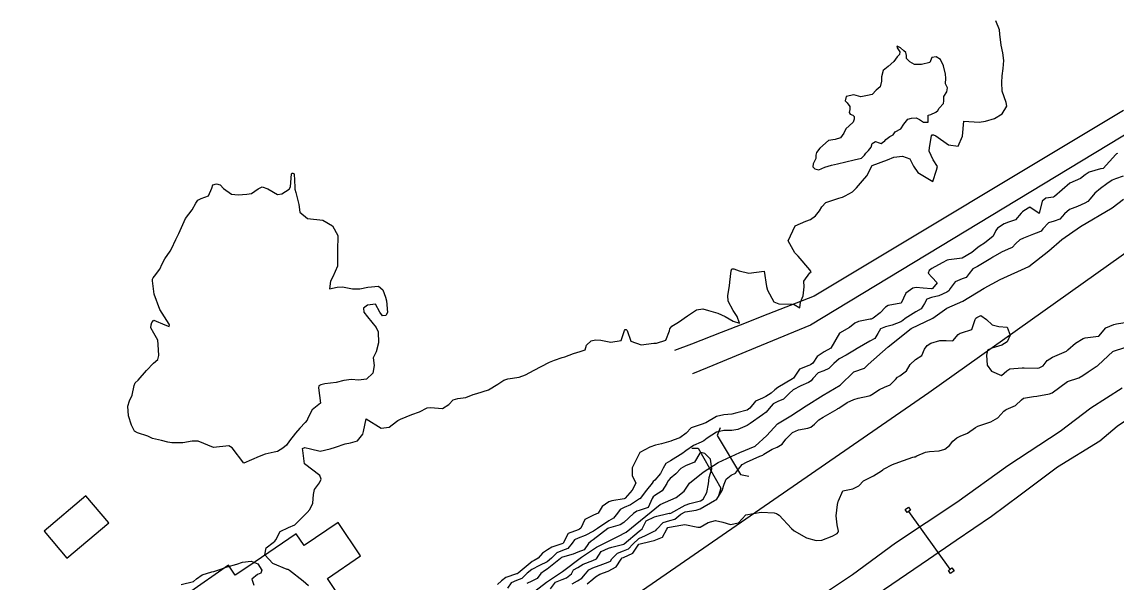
# Model space of a CAD drawing. Header units: metres. Extents: x 307586 to 320046, y 7427249 to 7434250.
# Drawn here: x 313080.1 to 313223.9, y 7432297.3 to 7432370.9 of the extents above; entities that cross this region are included whole.
import ezdxf

# ---------------------------------------------------------------- set-up
doc = ezdxf.new("R2010")
doc.units = ezdxf.units.M
doc.header["$MEASUREMENT"] = 0
for name, color, linetype in [('Curvas de Nivel 1m', 11, 'Continuous'), ('Divisa', 42, 'FENCELINE2'), ('Edificações', 30, 'Continuous'), ('Hidrografia', 140, 'Continuous'), ('Linha Férrea', 20, 'Continuous'), ('Pontes_Viadutos_Tubos', 190, 'Continuous'), ('Portico', 45, 'Continuous'), ('Vias Secundárias', 230, 'Continuous')]:
    doc.layers.add(name, color=color, linetype=linetype)
doc.linetypes.add('FENCELINE2', pattern='A,0.25,-0.1,[132,ltypeshp.shx,S=0.1,R=0,X=-0.1,Y=0],-0.1,1', length=1.45)

msp = doc.modelspace()

# ---------------------------------------------------------------- linework, layer by layer
at = {"layer": 'Curvas de Nivel 1m', "flags": 128}
for points, elevation in [([(313117.75, 7432296.94), (313117.07, 7432297.57), (313115.26, 7432298.98), (313115.16, 7432299.04), (313115.09, 7432299.07), (313114.97, 7432299.1), (313113.1, 7432299.88), (313112.03, 7432301.01), (313112.19, 7432301.95), (313113.14, 7432302.65), (313113.34, 7432302.8), (313113.46, 7432303), (313114.05, 7432304.09), (313115.16, 7432304.62), (313115.96, 7432304.97), (313117.18, 7432306.17), (313117.57, 7432306.55), (313117.95, 7432306.94), (313118.32, 7432307.81), (313118.42, 7432308.94), (313118.57, 7432309.58), (313119.23, 7432310.46), (313119.44, 7432310.93), (313119.24, 7432311.43), (313117.26, 7432312.95), (313117.01, 7432314.69), (313116.99, 7432314.95), (313117.28, 7432315.08), (313118.05, 7432314.94), (313119.28, 7432314.6), (313120.6, 7432314.91), (313121.29, 7432315.14), (313122.6, 7432315.58), (313123.29, 7432315.71), (313124.19, 7432315.98), (313124.89, 7432316.86), (313124.99, 7432317.18), (313125.33, 7432318.86), (313127.31, 7432317.61), (313128.36, 7432317.78), (313129.33, 7432318.5), (313129.51, 7432318.62), (313129.85, 7432318.8), (313131.34, 7432319.41), (313132.34, 7432319.78), (313133.35, 7432320.29), (313133.78, 7432320.32), (313135.35, 7432320.23), (313136.17, 7432320.73), (313136.74, 7432321.34), (313137.36, 7432321.51), (313138.4, 7432321.67), (313139.37, 7432322.03), (313139.88, 7432322.18), (313141.38, 7432322.66), (313142.63, 7432323.41), (313143.4, 7432323.93), (313143.92, 7432324.11), (313145.4, 7432324.32), (313146.23, 7432324.61), (313147.41, 7432325.22), (313148.29, 7432325.71), (313149.42, 7432326.31), (313150.05, 7432326.56), (313151.08, 7432326.89), (313151.43, 7432327), (313152.54, 7432327.42), (313153.44, 7432327.69), (313154.07, 7432327.89), (313154.26, 7432328.51), (313154.87, 7432329.09), (313155.46, 7432329.2), (313156.13, 7432329.16), (313157.46, 7432328.89), (313158.8, 7432329.12), (313159.23, 7432330.45), (313159.33, 7432330.59), (313159.47, 7432330.59), (313159.61, 7432330.45), (313160.07, 7432329.05), (313161.45, 7432328.58), (313163.1, 7432328.76), (313163.46, 7432328.77), (313164.69, 7432329.16), (313165.17, 7432330.38), (313165.2, 7432330.66), (313165.48, 7432331.03), (313166.32, 7432331.54), (313167.5, 7432332.35), (313168.71, 7432333.14), (313169.51, 7432333.29), (313170.27, 7432333.07), (313171.51, 7432332.73), (313172.47, 7432332.29), (313173.49, 7432331.67), (313174.34, 7432331.42), (313174.05, 7432332.27), (313173.51, 7432333.05), (313172.84, 7432334.29), (313172.8, 7432335.03), (313173.01, 7432336.29), (313173.08, 7432336.77), (313173.27, 7432338.28), (313173.32, 7432338.54), (313173.58, 7432338.54), (313174.28, 7432338.27), (313175.57, 7432337.96), (313177.57, 7432338.23), (313177.9, 7432336.23), (313178.03, 7432335.74), (313178.87, 7432334.22), (313179.52, 7432333.93), (313181.24, 7432333.9), (313181.52, 7432333.84), (313182.25, 7432333.43), (313182.34, 7432334.17), (313182.71, 7432334.99), (313182.85, 7432336.17), (313182.79, 7432336.93), (313183.57, 7432337.99), (313183.69, 7432338.05), (313183.76, 7432338.16), (313183.58, 7432338.42), (313182.05, 7432340.18), (313181.6, 7432340.63), (313180.71, 7432342.19), (313181.64, 7432344.18), (313183.05, 7432344.77), (313183.66, 7432345.01), (313184.32, 7432345.5), (313184.83, 7432346.15), (313185.15, 7432346.67), (313185.68, 7432347.25), (313187.37, 7432347.8), (313187.69, 7432347.89), (313187.85, 7432347.95), (313188.21, 7432348.1), (313189.18, 7432348.62), (313189.7, 7432349.17), (313190.48, 7432350.08), (313191.06, 7432350.74), (313191.74, 7432352.07), (313193.75, 7432352.85), (313194.61, 7432353.17), (313195.76, 7432353.31), (313196.7, 7432352.96), (313197.17, 7432352), (313197.73, 7432351.19), (313199.71, 7432349.97), (313200.21, 7432351.49), (313200.33, 7432351.96), (313199.75, 7432352.82), (313199.26, 7432353.97), (313199.27, 7432354.47), (313199.53, 7432355.97), (313199.64, 7432356.12), (313199.79, 7432356.12), (313200.1, 7432355.97), (313201.78, 7432354.8), (313203.06, 7432354.64), (313203.62, 7432355.92), (313203.81, 7432357.92), (313205.81, 7432357.77), (313206.65, 7432357.89), (313207.82, 7432358.25), (313208.8, 7432358.88), (313209.42, 7432359.85), (313209.36, 7432360.33), (313208.84, 7432361.86), (313208.77, 7432362.96), (313208.81, 7432363.86), (313208.94, 7432364.82), (313209.04, 7432365.86), (313208.93, 7432366.85), (313208.71, 7432367.86), (313208.51, 7432369.3), (313208.45, 7432369.87), (313207.97, 7432371.06)], 723), ([(313223.95, 7432353.68), (313223.84, 7432353.61), (313223.76, 7432353.55), (313222.06, 7432351.71), (313221.8, 7432351.65), (313221.74, 7432351.65), (313220.25, 7432351.21), (313219.73, 7432350.85), (313219.09, 7432350.37), (313217.71, 7432349.75), (313215.7, 7432348.01), (313215.54, 7432347.94), (313214.56, 7432347.79), (313214.06, 7432347.42), (313213.67, 7432345.8), (313212.47, 7432346.61), (313211.68, 7432346.13), (313211.5, 7432346.01), (313211.32, 7432345.83), (313210.56, 7432344.94), (313209.66, 7432344.66), (313209.08, 7432344.43), (313208.21, 7432343.86), (313207.97, 7432343.54), (313207.63, 7432342.82), (313206.5, 7432341.89), (313205.95, 7432341.57), (313205.61, 7432341.34), (313204.84, 7432340.67), (313203.59, 7432339.92), (313201.81, 7432339.72), (313201.59, 7432339.65), (313200.94, 7432339.3), (313199.58, 7432338.57), (313199.23, 7432338.32), (313199.11, 7432337.97), (313199.57, 7432337.46), (313200.29, 7432336.69), (313199.68, 7432335.97), (313199.6, 7432335.92), (313199.55, 7432335.91), (313198.45, 7432335.98), (313197.55, 7432336.1), (313197.09, 7432336), (313196.19, 7432335.36), (313195.56, 7432334.02), (313195.52, 7432334.01), (313193.86, 7432333.7), (313193.52, 7432333.52), (313192.79, 7432332.77), (313191.89, 7432332.06), (313191.61, 7432331.95), (313191.5, 7432331.92), (313189.95, 7432331.63), (313189.49, 7432331.39), (313188.76, 7432330.82), (313187.47, 7432330.11), (313186.34, 7432328.13), (313185.45, 7432327.63), (313184.54, 7432327.05), (313183.99, 7432326.15), (313183.65, 7432325.93), (313183.43, 7432325.86), (313182.2, 7432325.39), (313181.42, 7432324.18), (313181.31, 7432324.09), (313179.39, 7432322.96), (313178.96, 7432322.64), (313178.51, 7432322.22), (313177.82, 7432321.78), (313177.37, 7432321.57), (313176.45, 7432321.16), (313175.7, 7432320.25), (313175.35, 7432320.01), (313174, 7432319.62), (313173.34, 7432319.45), (313172.27, 7432319.36), (313171.34, 7432319.16), (313169.93, 7432318.32), (313169.33, 7432318.1), (313167.98, 7432317.69), (313167.32, 7432316.97), (313166.52, 7432316.36), (313165.64, 7432316.04), (313165.31, 7432315.91), (313164.1, 7432315.59), (313163.3, 7432315.38), (313162.58, 7432315.12), (313161.28, 7432314.42), (313160.24, 7432312.44), (313160.26, 7432311.42), (313160.72, 7432310.43), (313160.27, 7432309.48), (313159.34, 7432308.45), (313159.27, 7432308.39), (313159.21, 7432308.38), (313157.57, 7432308.1), (313157.21, 7432307.96), (313156.33, 7432307.35), (313155.77, 7432306.49), (313155.18, 7432306.2), (313154.05, 7432305.64), (313153.51, 7432304.52), (313153.32, 7432304.36), (313153.16, 7432304.31), (313151.86, 7432303.83), (313151.2, 7432302.54), (313151.17, 7432302.51), (313151.14, 7432302.49), (313149.69, 7432302.01), (313149.13, 7432301.69), (313148.48, 7432301.22), (313147.91, 7432300.58), (313147.4, 7432300.29), (313147.11, 7432300.12), (313145.28, 7432298.62), (313145.17, 7432298.54), (313145.09, 7432298.5), (313143.68, 7432298.04), (313143.08, 7432297.61), (313142.58, 7432297.14)], 723), ([(313224.71, 7432350.68), (313223.72, 7432350.32), (313223.25, 7432350.16), (313222.55, 7432349.7), (313221.71, 7432349.05), (313220.97, 7432348.45), (313220.37, 7432347.72), (313220.06, 7432347.35), (313219.69, 7432347.13), (313218.7, 7432346.72), (313217.68, 7432346.3), (313217.01, 7432345.76), (313216.38, 7432345.06), (313215.66, 7432344.79), (313214.89, 7432344.55), (313214.17, 7432343.79), (313213.94, 7432343.49), (313213.64, 7432343.36), (313212.92, 7432343.1), (313211.63, 7432342.54), (313211.14, 7432342.33), (313210.62, 7432341.84), (313210.12, 7432341.34), (313209.61, 7432341.12), (313208.73, 7432340.73), (313207.6, 7432340.06), (313207.48, 7432339.98), (313207.35, 7432339.87), (313205.58, 7432338.85), (313204.97, 7432338.51), (313204.48, 7432337.91), (313204.08, 7432337.41), (313203.57, 7432337.24), (313202.65, 7432336.84), (313202, 7432335.94), (313201.84, 7432335.64), (313201.55, 7432335.45), (313200.5, 7432335), (313199.53, 7432334.76), (313198.95, 7432334.56), (313198.61, 7432333.98), (313198.21, 7432333.29), (313197.51, 7432332.91), (313196.08, 7432332.01), (313195.78, 7432331.74), (313195.5, 7432331.58), (313194.38, 7432331.14), (313193.49, 7432330.91), (313192.87, 7432330.66), (313192.49, 7432330.05), (313192.11, 7432329.41), (313191.46, 7432329.03), (313189.77, 7432328.09), (313189.45, 7432327.88), (313188.33, 7432327.22), (313187.44, 7432326.73), (313186.74, 7432326.12), (313186.09, 7432325.46), (313185.42, 7432325.17), (313184.69, 7432324.87), (313183.98, 7432324.15), (313183.73, 7432323.83), (313183.4, 7432323.63), (313182.39, 7432323.17), (313181.39, 7432322.65), (313180.86, 7432322.19), (313180.12, 7432321.45), (313179.37, 7432321.12), (313178.74, 7432320.84), (313178.23, 7432320.22), (313177.86, 7432319.71), (313177.34, 7432319.36), (313175.75, 7432318.25), (313175.33, 7432317.96), (313174.13, 7432317.47), (313173.32, 7432317.33), (313172.3, 7432317.31), (313171.32, 7432317.12), (313170.08, 7432316.32), (313169.67, 7432315.96), (313169.31, 7432315.81), (313168.3, 7432315.34), (313167.29, 7432314.65), (313167.12, 7432314.52), (313166.91, 7432314.36), (313165.27, 7432313.36), (313164.68, 7432312.98), (313164.33, 7432312.39), (313163.97, 7432311.67), (313163.24, 7432310.83), (313163.02, 7432310.62), (313162.86, 7432310.4), (313162.13, 7432309.5), (313161.29, 7432308.42), (313161.26, 7432308.37), (313161.21, 7432308.34), (313160.05, 7432307.59), (313159.19, 7432307.22), (313158.68, 7432306.97), (313158.32, 7432306.46), (313157.8, 7432305.84), (313157.17, 7432305.46), (313155.69, 7432304.49), (313155.16, 7432304.13), (313154.09, 7432303.57), (313153.15, 7432303.2), (313152.7, 7432302.97), (313152.39, 7432302.53), (313151.81, 7432301.86), (313151.13, 7432301.6), (313150.38, 7432301.29), (313149.68, 7432300.56), (313149.11, 7432300.08), (313148.09, 7432299.6), (313147.1, 7432299.1), (313146.49, 7432298.6), (313145.76, 7432297.93), (313145.08, 7432297.63), (313144.37, 7432297.33), (313143.89, 7432296.63)], 722), ([(313152.37, 7432297.23), (313153.08, 7432297.61), (313153.65, 7432297.95), (313154.11, 7432298.51), (313154.56, 7432299.04), (313155.1, 7432299.31), (313156.42, 7432299.8), (313157.11, 7432300.04), (313157.39, 7432300.19), (313157.6, 7432300.47), (313158.33, 7432301.25), (313159.13, 7432301.55), (313159.76, 7432301.82), (313160.32, 7432302.43), (313161.15, 7432303.14), (313162.01, 7432303.56), (313163.16, 7432304.1), (313163.34, 7432304.22), (313163.48, 7432304.4), (313164.32, 7432305.24), (313165.18, 7432305.51), (313165.84, 7432305.71), (313166.64, 7432306.36), (313167.2, 7432306.66), (313168.65, 7432306.89), (313169.2, 7432307.06), (313171.04, 7432308.13), (313171.21, 7432308.21), (313171.28, 7432308.23), (313171.35, 7432308.3), (313172.06, 7432309.46), (313172.31, 7432310.29), (313172.58, 7432310.95), (313173.25, 7432311.45), (313173.81, 7432311.72), (313174.2, 7432312.27), (313174.69, 7432312.85), (313175.27, 7432313.18), (313177.02, 7432313.97), (313177.28, 7432314.06), (313177.4, 7432314.11), (313177.53, 7432314.23), (313178.62, 7432314.89), (313179.3, 7432315.14), (313179.96, 7432315.54), (313180.43, 7432316.19), (313181.32, 7432317.06), (313182.1, 7432317.39), (313183.33, 7432317.65), (313183.72, 7432317.76), (313184.17, 7432318.15), (313184.75, 7432318.74), (313185.34, 7432319.09), (313187.16, 7432320.11), (313187.27, 7432320.19), (313187.36, 7432320.25), (313188.48, 7432320.98), (313189.37, 7432321.41), (313189.91, 7432321.55), (313191.38, 7432321.88), (313191.51, 7432321.93), (313191.7, 7432322.06), (313192.73, 7432322.7), (313193.39, 7432322.99), (313194.13, 7432323.3), (313194.81, 7432324.03), (313195.1, 7432324.33), (313195.41, 7432324.51), (313196.26, 7432325.17), (313196.75, 7432326), (313197.44, 7432326.63), (313198.26, 7432327.17), (313198.64, 7432327.98), (313198.96, 7432328.47), (313199.46, 7432328.76), (313200.65, 7432329.14), (313201.46, 7432329.14), (313202.33, 7432329.07), (313203.06, 7432329.92), (313203.29, 7432330.1), (313203.48, 7432330.15), (313204.82, 7432330.57), (313205.28, 7432331.9), (313205.37, 7432332.04), (313205.51, 7432332.14), (313206.04, 7432332.42), (313206.76, 7432331.88), (313207.49, 7432331.19), (313208.38, 7432330.98), (313209.49, 7432330.89), (313209.86, 7432329.84), (313209.46, 7432328.94), (313208.79, 7432328.52), (313207.46, 7432328.13), (313206.89, 7432327.88), (313206.78, 7432327.21), (313206.87, 7432325.88), (313207.42, 7432325.11), (313208.72, 7432324.55), (313209.42, 7432325.16), (313209.84, 7432325.43), (313211.43, 7432325.55), (313211.71, 7432325.54), (313213.43, 7432325.48), (313213.7, 7432325.53), (313214.19, 7432325.79), (313214.71, 7432326.52), (313215.44, 7432326.93), (313217.27, 7432327.75), (313217.45, 7432327.9), (313218.44, 7432328.76), (313219.47, 7432329.41), (313219.71, 7432329.48), (313221.47, 7432329.69), (313221.51, 7432329.71), (313222.41, 7432330.78), (313223.5, 7432331.25), (313223.85, 7432331.33), (313225.5, 7432331.59)], 722), ([(313154.35, 7432297.23), (313155.08, 7432297.84), (313155.44, 7432298.14), (313156.01, 7432298.49), (313157.1, 7432298.89), (313158.14, 7432299.42), (313158.81, 7432300.45), (313158.95, 7432300.62), (313159.12, 7432300.68), (313160.34, 7432301.22), (313161.13, 7432302.42), (313162.75, 7432302.8), (313163.15, 7432302.89), (313164.22, 7432303.32), (313164.79, 7432304.38), (313164.95, 7432304.59), (313165.17, 7432304.65), (313166.62, 7432304.91), (313167.17, 7432305), (313168.86, 7432304.65), (313169.17, 7432304.63), (313170.24, 7432305.25), (313171.18, 7432305.52), (313172.16, 7432305.31), (313173.17, 7432305.01), (313174.22, 7432305.23), (313175.19, 7432306.26), (313177.2, 7432306.61), (313178.89, 7432306.52), (313179.2, 7432306.44), (313179.35, 7432306.37), (313179.53, 7432306.2), (313181.17, 7432304.48), (313181.52, 7432304.18), (313183.15, 7432303.24), (313184.42, 7432302.88), (313185.15, 7432302.95), (313186.52, 7432303.48), (313187.16, 7432303.83), (313187.3, 7432303.97), (313187.34, 7432304.11), (313187.18, 7432304.95), (313187.02, 7432306.11), (313187.21, 7432307.62), (313187.31, 7432308.01), (313187.32, 7432308.11), (313187.91, 7432309.42), (313189.23, 7432309.69), (313190.01, 7432310.08), (313190.6, 7432310.71), (313191.25, 7432311.04), (313191.95, 7432311.36), (313192.98, 7432312.04), (313193.15, 7432312.16), (313193.26, 7432312.23), (313194.42, 7432312.88), (313195.27, 7432313.19), (313197.1, 7432313.81), (313197.28, 7432313.85), (313197.4, 7432313.87), (313197.63, 7432313.99), (313198.77, 7432314.5), (313199.29, 7432314.59), (313200.57, 7432314.67), (313201.3, 7432314.89), (313201.9, 7432315.34), (313202.36, 7432315.93), (313202.88, 7432316.37), (313203.32, 7432316.56), (313204.28, 7432316.96), (313205.33, 7432317.73), (313205.61, 7432317.9), (313207.34, 7432318.44), (313208.24, 7432318.97), (313209.02, 7432319.85), (313209.21, 7432320), (313209.36, 7432320.07), (313210.58, 7432320.62), (313211.38, 7432321.36), (313211.63, 7432321.57), (313212.95, 7432321.8), (313213.36, 7432321.83), (313213.38, 7432321.83), (313215.04, 7432322.13), (313215.39, 7432322.28), (313217.4, 7432323.75), (313218.9, 7432324.25), (313219.41, 7432324.53), (313220.12, 7432325.02), (313221.15, 7432325.71), (313221.32, 7432325.82), (313221.43, 7432325.9), (313223.37, 7432327.68), (313223.45, 7432327.73), (313224.93, 7432328.2)], 723), ([(313149.54, 7432296.56), (313150.19, 7432297.43), (313151.08, 7432297.77), (313151.64, 7432297.98), (313152.27, 7432298.53), (313152.56, 7432299.06), (313153.1, 7432299.37), (313153.84, 7432299.78), (313155.11, 7432300.25), (313155.56, 7432300.49), (313156.18, 7432301.43), (313157.13, 7432301.89), (313157.57, 7432302.03), (313159.14, 7432302.41), (313159.17, 7432302.42), (313159.21, 7432302.45), (313161.16, 7432304.1), (313161.35, 7432304.23), (313161.56, 7432304.42), (313162.11, 7432305.47), (313163.18, 7432306), (313163.5, 7432306.08), (313164.74, 7432306.38), (313165.1, 7432306.47), (313165.19, 7432306.45), (313165.32, 7432306.5), (313167.2, 7432307.54), (313167.81, 7432307.74), (313169.21, 7432308.08), (313169.58, 7432308.32), (313170.07, 7432309.17), (313170.29, 7432310.31), (313170.38, 7432311.18), (313170.72, 7432312.31), (313170.53, 7432313.56), (313169.78, 7432314.32), (313169.28, 7432314.45), (313169.19, 7432314.42), (313169.12, 7432314.33), (313168.45, 7432313.16), (313167.27, 7432312.67), (313166.65, 7432312.36), (313165.98, 7432311.64), (313165.24, 7432311.04), (313164.94, 7432310.68), (313164.8, 7432310.38), (313164.21, 7432309.4), (313163.22, 7432308.8), (313162.99, 7432308.63), (313162.87, 7432308.4), (313162.36, 7432307.24), (313161.19, 7432306.83), (313160.88, 7432306.73), (313160.43, 7432306.43), (313159.17, 7432305.24), (313158.69, 7432304.93), (313157.16, 7432304.53), (313157.05, 7432304.47), (313155.15, 7432302.96), (313154.86, 7432302.79), (313154.51, 7432302.51), (313153.95, 7432301.69), (313153.13, 7432301.35), (313152.52, 7432301.12), (313151.12, 7432300.72), (313150.99, 7432300.67), (313150.84, 7432300.54), (313149.1, 7432299.12), (313148.75, 7432298.92), (313148.27, 7432298.58), (313147.77, 7432297.9), (313147.08, 7432297.58), (313146.41, 7432297.26)], 721), ([(313101.06, 7432297.14), (313102.66, 7432297.53), (313103.07, 7432297.85), (313103.79, 7432298.4), (313105.09, 7432298.78), (313105.35, 7432298.83), (313106.11, 7432299.08), (313107.1, 7432299.44), (313108.35, 7432299.81), (313109.1, 7432300.05), (313110.25, 7432300.18), (313111.1, 7432299.82), (313111.66, 7432299.01), (313111.51, 7432298.59), (313111.08, 7432298.42), (313110.31, 7432297.8), (313110.6, 7432297.03)], 723)]:
    msp.add_lwpolyline(points, dxfattribs=dict(at, elevation=elevation))
at = {"layer": 'Curvas de Nivel 1m', "elevation": 723, "flags": 128}
msp.add_lwpolyline([(313115.71, 7432351.1), (313115.87, 7432350.98), (313115.98, 7432349.26), (313115.99, 7432348.98), (313116.11, 7432348.55), (313116.48, 7432346.97), (313116.65, 7432345.96), (313117.64, 7432345.12), (313119.64, 7432344.93), (313120.91, 7432344.19), (313121.62, 7432342.9), (313121.59, 7432340.9), (313121.57, 7432338.9), (313120.96, 7432337.5), (313120.67, 7432336.91), (313120.53, 7432335.91), (313121.54, 7432336.11), (313122.25, 7432336.18), (313123.53, 7432335.93), (313124.51, 7432335.89), (313125.54, 7432336.13), (313126.96, 7432336.26), (313127.53, 7432335.78), (313127.89, 7432334.83), (313128.02, 7432334.32), (313128.15, 7432332.82), (313127.93, 7432332.39), (313127.5, 7432332.36), (313127.11, 7432332.84), (313126.58, 7432333.91), (313125.51, 7432333.77), (313124.99, 7432333.38), (313125.03, 7432332.86), (313125.49, 7432332.24), (313126.64, 7432330.84), (313126.89, 7432330.26), (313126.96, 7432328.84), (313126.63, 7432327.64), (313126.27, 7432326.85), (313126.4, 7432325.83), (313126.19, 7432324.85), (313125.39, 7432324.06), (313124.35, 7432323.91), (313123.39, 7432324), (313122.41, 7432323.87), (313121.39, 7432323.64), (313119.89, 7432323.43), (313119.39, 7432323.32), (313119.14, 7432323.18), (313119.06, 7432322.93), (313119.35, 7432320.93), (313118.26, 7432320.02), (313117.68, 7432318.95), (313117.58, 7432318.7), (313117.32, 7432318.36), (313116.65, 7432317.62), (313116.05, 7432316.97), (313115.29, 7432315.96), (313114.88, 7432315.39), (313114.41, 7432314.99), (313113.68, 7432314.59), (313113.28, 7432314.48), (313112.08, 7432314.21), (313111.27, 7432313.9), (313109.26, 7432313.05), (313107.73, 7432315.07), (313107.29, 7432315.32), (313105.28, 7432315.1), (313103.29, 7432315.94), (313102.51, 7432315.91), (313101.29, 7432315.7), (313099.82, 7432315.7), (313099.29, 7432315.8), (313098.46, 7432316.01), (313097.29, 7432316.29), (313096.67, 7432316.57), (313095.3, 7432317.01), (313094.91, 7432317.22), (313094.52, 7432318.02), (313094.16, 7432319.23), (313094.05, 7432320.52), (313094.28, 7432321.23), (313094.63, 7432321.96), (313094.9, 7432323.22), (313095.03, 7432323.58), (313095.39, 7432323.92), (313096.48, 7432325.2), (313097.41, 7432326.17), (313097.97, 7432326.63), (313098.1, 7432327.18), (313098.02, 7432328.61), (313098.01, 7432329.18), (313097.46, 7432330.1), (313097.08, 7432330.81), (313097.11, 7432331.2), (313097.18, 7432331.5), (313097.48, 7432331.79), (313098.91, 7432331.18), (313099.47, 7432330.97), (313099.52, 7432331.17), (313099.47, 7432331.29), (313098.23, 7432333.18), (313097.52, 7432335.19), (313097.29, 7432336.94), (313097.31, 7432337.19), (313097.38, 7432337.36), (313097.55, 7432337.56), (313098.25, 7432338.5), (313098.56, 7432339.18), (313098.91, 7432339.84), (313099.59, 7432340.83), (313099.78, 7432341.17), (313100.37, 7432342.4), (313100.76, 7432343.15), (313101.64, 7432345.14), (313102.5, 7432346.28), (313102.99, 7432347.13), (313103.25, 7432347.54), (313103.67, 7432347.76), (313104.65, 7432348.13), (313105.06, 7432349.11), (313105.23, 7432349.57), (313105.7, 7432349.7), (313106.15, 7432349.55), (313106.6, 7432349.09), (313107.68, 7432348.32), (313108.52, 7432348.22), (313109.68, 7432348.32), (313110.3, 7432348.43), (313111.17, 7432349.03), (313111.7, 7432349.27), (313112.43, 7432349.01), (313113.68, 7432348.3), (313114.28, 7432348.39), (313115.21, 7432348.98), (313115.39, 7432349.29), (313115.54, 7432350.98), (313115.59, 7432351.1)], close=True, dxfattribs=at)
at = {"layer": 'Divisa'}
msp.add_lwpolyline([(313043, 7432215.34), (313092.76, 7432249.18), (313114.62, 7432263.85), (313161.59, 7432296.4), (313199.2, 7432322.3), (313236.08, 7432348.51), (313270.54, 7432372.9), (313312.95, 7432405.21), (313340.98, 7432429.1), (313354.78, 7432443.06), (313372.34, 7432460.82), (313388.36, 7432476.29), (313405.65, 7432495.73), (313418.64, 7432510.59)], dxfattribs=at)
at = {"layer": 'Edificações'}
for points in [[(313083.05, 7432304.14), (313086.05, 7432300.58), (313091.54, 7432305.21), (313088.54, 7432308.77)], [(313098.72, 7432292.6), (313104.72, 7432283.76), (313108.99, 7432286.66), (313111.47, 7432283), (313120, 7432288.79), (313117.61, 7432292.31), (313122.02, 7432295.29), (313120.24, 7432297.91), (313124.61, 7432300.88), (313121.64, 7432305.25), (313117.19, 7432302.23), (313116.14, 7432303.76), (313109.8, 7432299.46), (313108.13, 7432298.34), (313107.26, 7432299.64), (313101.88, 7432295.9), (313102.46, 7432295.07), (313098.75, 7432292.55)]]:
    msp.add_lwpolyline(points, close=True, dxfattribs=at)
at = {"layer": 'Hidrografia'}
msp.add_lwpolyline([(313189.41, 7432352.85), (313190.34, 7432353.05), (313190.74, 7432353.45), (313190.94, 7432353.72), (313191.27, 7432354.05), (313191.61, 7432354.51), (313191.74, 7432354.98), (313192.2, 7432355.24), (313192.67, 7432355.04), (313192.93, 7432354.98), (313193.13, 7432355.11), (313193.4, 7432355.31), (313193.53, 7432355.51), (313194.06, 7432355.91), (313194.53, 7432356.11), (313194.79, 7432356.5), (313195.52, 7432356.9), (313195.92, 7432357.5), (313196.45, 7432358.16), (313196.92, 7432358.3), (313197.52, 7432358.36), (313197.98, 7432358.1), (313198.51, 7432357.77), (313199.11, 7432357.77), (313199.11, 7432357.9), (313199.11, 7432358.3), (313199.11, 7432358.7), (313199.44, 7432358.76), (313200.11, 7432359.09), (313200.37, 7432359.29), (313200.57, 7432359.63), (313201.1, 7432360.22), (313201.17, 7432360.55), (313201.17, 7432361.15), (313201.57, 7432361.75), (313201.64, 7432362.28), (313201.37, 7432362.81), (313201.44, 7432363.54), (313201.37, 7432364.07), (313201.1, 7432365.14), (313200.71, 7432366), (313200.17, 7432366.33), (313199.58, 7432366.26), (313199.31, 7432365.6), (313198.25, 7432365.33), (313197.32, 7432365.33), (313196.72, 7432365.67), (313196.26, 7432366.13), (313196.26, 7432366.53), (313196.19, 7432366.93), (313195.92, 7432367.13), (313195.46, 7432367.53), (313195.06, 7432367.73), (313194.99, 7432367.59), (313195.13, 7432367.39), (313195.39, 7432366.99), (313195.33, 7432366.66), (313195.06, 7432366.33), (313194.59, 7432365.73), (313193.86, 7432365.07), (313193.2, 7432364.54), (313193, 7432363.74), (313193, 7432363.14), (313192.8, 7432362.41), (313192.27, 7432361.95), (313191.74, 7432361.42), (313191.14, 7432361.28), (313190.28, 7432361.09), (313189.35, 7432361.35), (313188.35, 7432361.15), (313188.22, 7432360.55), (313188.48, 7432360.29), (313188.82, 7432359.82), (313188.82, 7432359.43), (313188.75, 7432359.03), (313188.88, 7432358.83), (313189.21, 7432358.7), (313189.41, 7432358.5), (313189.41, 7432358.16), (313189.28, 7432357.77), (313188.75, 7432357.3), (313188.28, 7432356.9), (313188.02, 7432356.31), (313187.62, 7432355.71), (313186.89, 7432355.51), (313186.03, 7432355.38), (313184.9, 7432354.38), (313184.43, 7432353.78), (313184.37, 7432353.45), (313184.37, 7432352.99), (313184.03, 7432352.32), (313183.97, 7432351.92), (313184.23, 7432351.66), (313184.76, 7432351.53), (313185.56, 7432351.86), (313186.42, 7432352.12), (313187.22, 7432352.32)], close=True, dxfattribs=at)
msp.add_lwpolyline([(313146.91, 7432295.79), (313149.02, 7432297.43), (313151.13, 7432298.84), (313153.59, 7432300.71), (313155.58, 7432302), (313158.39, 7432303.4), (313159.45, 7432303.99), (313163.91, 7432307.61), (313166.03, 7432308.55), (313167.09, 7432309.37), (313167.79, 7432310.43), (313169.56, 7432311.84), (313171.56, 7432313.14), (313174.39, 7432314.43), (313176.39, 7432315.26), (313177.92, 7432316.67), (313179.33, 7432318.2), (313181.1, 7432319.26), (313183.1, 7432320.55), (313185.33, 7432321.96), (313187.57, 7432323.26), (313189.34, 7432325.02), (313190.75, 7432325.5), (313191.22, 7432325.97), (313193.86, 7432328.28), (313196.88, 7432330.72), (313199.7, 7432332.04), (313201.58, 7432333.36), (313203.66, 7432334.3), (313206.48, 7432336), (313208.55, 7432337.13), (313212.32, 7432338.82), (313214.96, 7432340.89), (313216.65, 7432342.4), (313219.1, 7432344.09), (313223.25, 7432346.54), (313224.75, 7432347.67)], dxfattribs=at)
at = {"layer": 'Linha Férrea'}
for points in [[(313061.18, 7432210.03), (313084.64, 7432225.82), (313115.96, 7432247.54), (313119.27, 7432250), (313119.27, 7432250), (313123.92, 7432253.27), (313128.14, 7432255.91), (313132.35, 7432259.02), (313135.55, 7432261.38), (313144.2, 7432267.18), (313152.01, 7432272.43), (313159.15, 7432277.65), (313164.9, 7432281.44), (313173.65, 7432287.7), (313181.43, 7432293.27), (313189.17, 7432298.44), (313194.81, 7432302.57), (313202.87, 7432307.92), (313209.58, 7432312.72), (313216.43, 7432317.24), (313220.45, 7432320.29), (313224.56, 7432322.92)], [(313067.03, 7432209.01), (313115.13, 7432242.21), (313126.27, 7432250), (313137.01, 7432257.59), (313147.99, 7432265.09), (313156.16, 7432270.67), (313165.83, 7432277.28), (313172.75, 7432282), (313172.75, 7432282), (313178.71, 7432286.07), (313186.78, 7432291.58), (313191.44, 7432295.18), (313199.16, 7432300.45), (313202.8, 7432302.93), (313207.42, 7432306.08), (313211.19, 7432308.9), (313216.08, 7432312.55), (313221.64, 7432315.99), (313223.91, 7432317.89), (313228.2, 7432320.78)]]:
    msp.add_lwpolyline(points, dxfattribs=at)
at = {"layer": 'Pontes_Viadutos_Tubos'}
for points in [[(313171.82, 7432317.66), (313171.41, 7432316.66), (313174.49, 7432311.57), (313175.58, 7432311.32)], [(313168.07, 7432314.99), (313168.9, 7432314.99), (313171.91, 7432309.74), (313171.57, 7432308.74)]]:
    msp.add_lwpolyline(points, dxfattribs=at)
at = {"layer": 'Portico'}
for points in [[(313196.81, 7432306.89), (313196.36, 7432306.56), (313196.07, 7432306.95), (313196.52, 7432307.28)], [(313202.51, 7432298.91), (313202.06, 7432298.58), (313201.78, 7432298.97), (313202.23, 7432299.3)]]:
    msp.add_lwpolyline(points, close=True, dxfattribs=at)
msp.add_lwpolyline([(313202, 7432299.13), (313196.58, 7432306.72)], dxfattribs=at)
at = {"layer": 'Vias Secundárias'}
for points in [[(313224.75, 7432359.3), (313184.14, 7432334.94), (313177.26, 7432332.26), (313175.01, 7432331.38), (313171.93, 7432330.18), (313168.05, 7432328.67), (313165.82, 7432327.81)], [(313224.75, 7432359.3), (313184.14, 7432334.94), (313177.26, 7432332.26), (313175.01, 7432331.38), (313171.93, 7432330.18), (313168.05, 7432328.67), (313165.82, 7432327.81)], [(313226.09, 7432356.79), (313183.67, 7432331.16), (313177.2, 7432328.48), (313170.11, 7432325.55), (313168.16, 7432324.74), (313168.16, 7432324.74)], [(313226.09, 7432356.79), (313183.67, 7432331.16), (313177.2, 7432328.48), (313170.11, 7432325.55), (313168.16, 7432324.74), (313168.16, 7432324.74)]]:
    msp.add_lwpolyline(points, dxfattribs=at)

doc.saveas('drawing.dxf')
